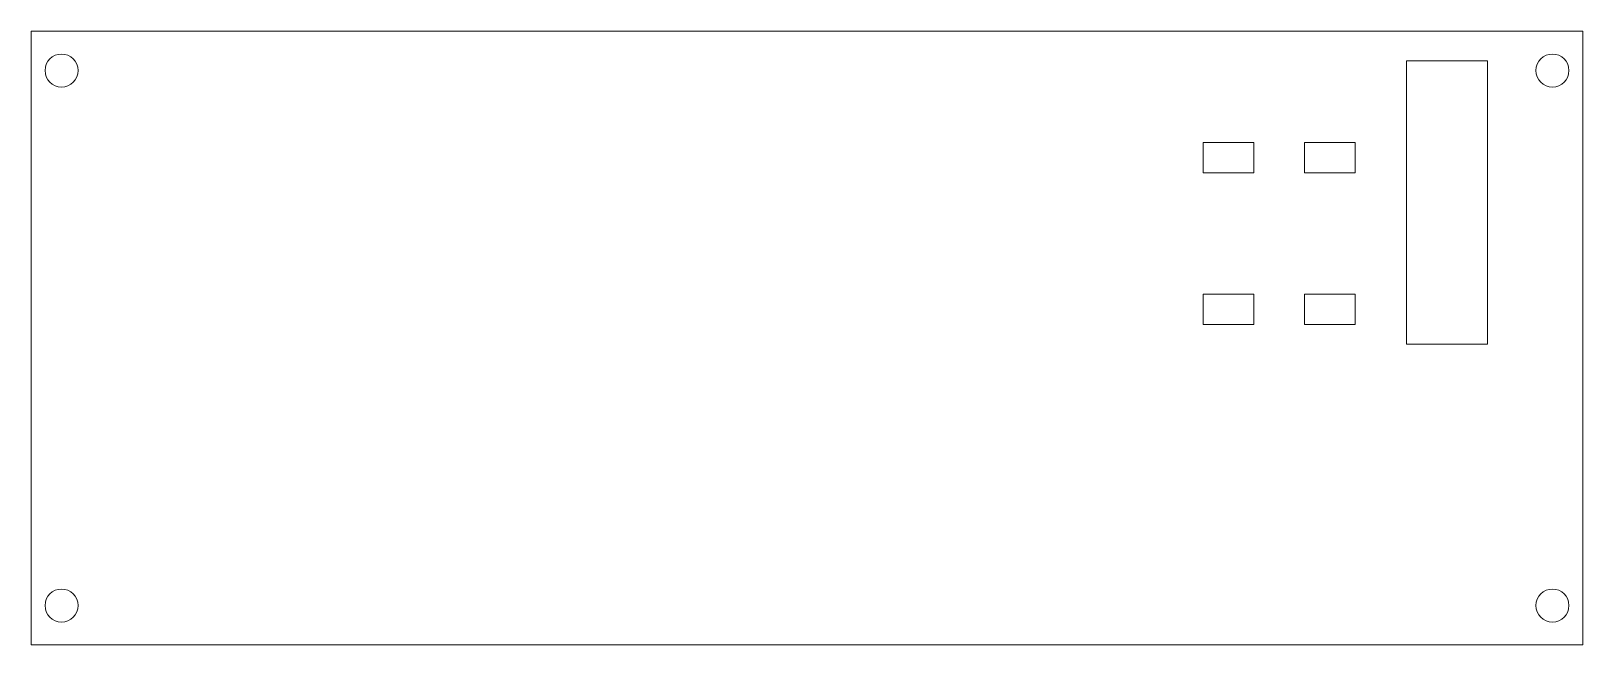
# Model space of a CAD drawing. Header units: millimetres. Extents: x -56 to 97, y -18 to 42.
import ezdxf

# ---------------------------------------------------------------- set-up
doc = ezdxf.new("R2010")
doc.units = ezdxf.units.MM

msp = doc.modelspace()

# ---------------------------------------------------------------- linework, layer by layer
at = {"color": 7, "linetype": 'Continuous', "lineweight": 15}
for p, q in [((-55.86, 42.33), (97.39, 42.33)), ((-55.86, 42.33), (-55.86, -18.3)), ((97.39, -18.3), (97.39, 42.33)), ((79.97, 39.39), (79.97, 11.39)), ((87.97, 39.39), (79.97, 39.39)), ((87.97, 11.39), (87.97, 39.39)), ((59.89, 31.33), (59.89, 28.33)), ((64.89, 31.33), (59.89, 31.33)), ((64.89, 28.33), (64.89, 31.33)), ((69.89, 31.33), (69.89, 28.33)), ((74.89, 31.33), (69.89, 31.33)), ((74.89, 28.33), (74.89, 31.33)), ((59.89, 28.33), (64.89, 28.33)), ((69.89, 28.33), (74.89, 28.33)), ((59.89, 16.33), (59.89, 13.33)), ((64.89, 16.33), (59.89, 16.33)), ((64.89, 13.33), (64.89, 16.33)), ((69.89, 16.33), (69.89, 13.33)), ((74.89, 16.33), (69.89, 16.33)), ((74.89, 13.33), (74.89, 16.33)), ((59.89, 13.33), (64.89, 13.33)), ((69.89, 13.33), (74.89, 13.33)), ((79.97, 11.39), (87.97, 11.39)), ((-55.86, -18.3), (97.39, -18.3))]:
    msp.add_line(p, q, dxfattribs=at)
for centre in [(-52.85, 38.43), (94.38, 38.43), (-52.85, -14.41), (94.38, -14.41)]:
    msp.add_circle(centre, 1.63, dxfattribs=at)

doc.saveas('drawing.dxf')
